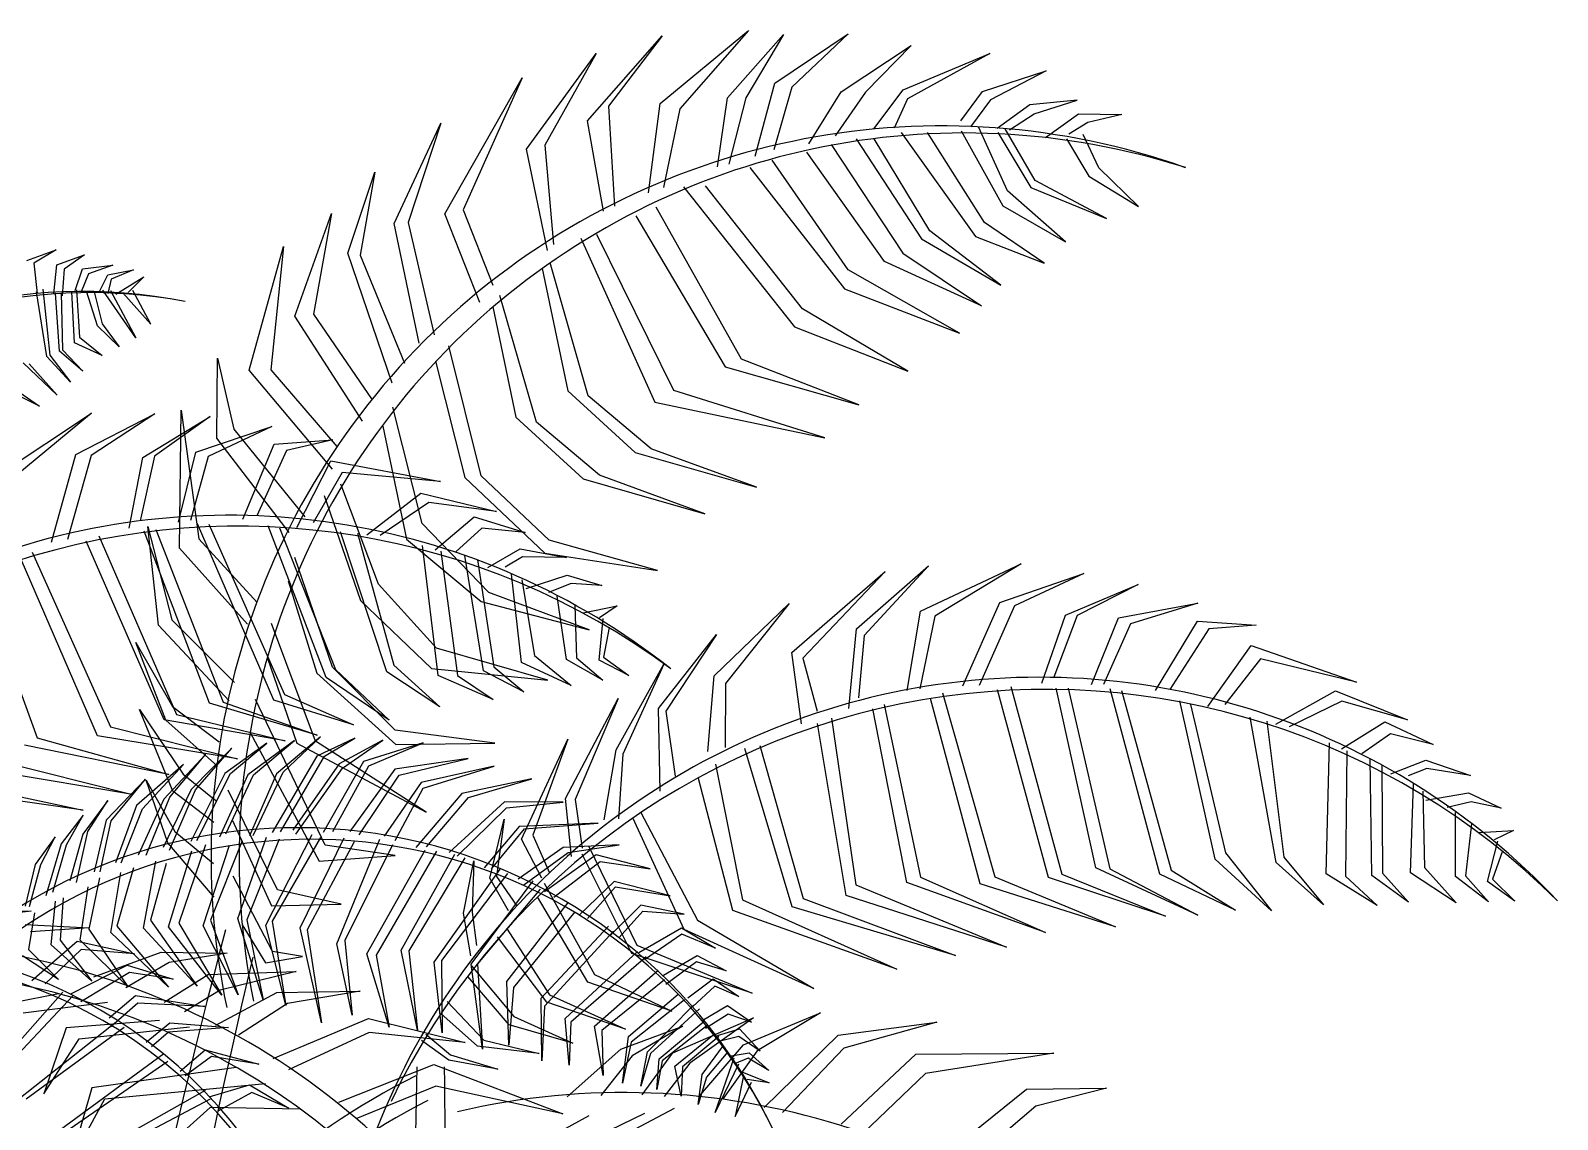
# Model space of a CAD drawing. Header units: millimetres. Extents: x -2417 to 3081, y 0 to 7506.
# Drawn here: x 152 to 3081, y 5417 to 7506 of the extents above; entities that cross this region are included whole.
import ezdxf

# ---------------------------------------------------------------- set-up
doc = ezdxf.new("R2010")
doc.units = ezdxf.units.MM
doc.layers.add('ceco.net 185', color=7, linetype='Continuous')

msp = doc.modelspace()

# ---------------------------------------------------------------- linework, layer by layer
at = {"layer": 'ceco.net 185'}
for p, q in [((1359.7, 7366.5), (1528.7, 7506.2)), ((1528.7, 7506.2), (1397, 7355.7)), ((1579.1, 7405.5), (1719.9, 7499.9)), ((1719.9, 7499.9), (1611.9, 7397.6)), ((1220.1, 7333.2), (1363.1, 7495.8)), ((1363.1, 7495.8), (1260, 7360.9)), ((1488.9, 7376.9), (1596.3, 7498.5)), ((1596.3, 7498.5), (1523.6, 7377.2)), ((1706.9, 7388.5), (1841.2, 7477.6)), ((1841.2, 7477.6), (1753.5, 7387.7)), ((1103.1, 7278.4), (1236.6, 7462)), ((1236.6, 7462), (1138.2, 7286.5)), ((1825.9, 7392.7), (1991.8, 7462)), ((1991.8, 7462), (1833.8, 7375.2)), ((946.5, 7154.3), (1094.6, 7415.4)), ((1094.6, 7415.4), (981.7, 7162.4)), ((1977.7, 7389.1), (2100.1, 7428.9)), ((2100.1, 7428.9), (1993, 7373.2)), ((1541.8, 7265.2), (1579.1, 7405.5)), ((1611.9, 7397.6), (1577.7, 7277.4)), ((1644.7, 7289), (1706.9, 7388.5)), ((1753.5, 7387.7), (1695.3, 7304.5)), ((1769.6, 7317.8), (1825.9, 7392.7)), ((1936.4, 7333.1), (1977.7, 7389.1)), ((1260, 7360.9), (1271.8, 7169.1)), ((1337.3, 7194.8), (1359.7, 7366.5)), ((1397, 7355.7), (1365.9, 7205.3)), ((1469.1, 7244.6), (1488.9, 7376.9)), ((1523.6, 7377.2), (1491.1, 7249.7)), ((1833.8, 7375.2), (1808.1, 7318.9)), ((1993, 7373.2), (1954.5, 7321.7)), ((2068.8, 7363.6), (2005.7, 7318.1)), ((2159.5, 7372.9), (2068.8, 7363.6)), ((2076.7, 7346.1), (2159.5, 7372.9)), ((848.8, 7136.3), (938.7, 7328.5)), ((938.7, 7328.5), (876.2, 7138)), ((1250.8, 7159.6), (1220.1, 7333.2)), ((2029.5, 7315.8), (2076.7, 7346.1)), ((2098.7, 7300.8), (2161.9, 7346.4)), ((2179.6, 7329.7), (2143.2, 7307.5)), ((2161.9, 7346.4), (2245.2, 7344.8)), ((2245.2, 7344.8), (2179.6, 7329.7)), ((1735.4, 7298.3), (1861, 7106.5)), ((1876.8, 7121.8), (1770.2, 7298.6)), ((1821.7, 7310.4), (1964.4, 7111)), ((1981.4, 7138.2), (1872, 7310.4)), ((1937, 7313.8), (2016.7, 7169.6)), ((2025.5, 7198.7), (1970.1, 7321.5)), ((2007.4, 7310.7), (2070.5, 7205.2)), ((2078.9, 7218.8), (2021.3, 7317.8)), ((2139.1, 7298.3), (2181.6, 7227)), ((2201.1, 7243.1), (2171, 7307)), ((1143.3, 7083.9), (1103.1, 7278.4)), ((1138.2, 7286.5), (1154.5, 7095.7)), ((1789.7, 7063), (1640.7, 7272.6)), ((1687.6, 7287.3), (1824.8, 7078.8)), ((1531.3, 7243.4), (1712.8, 7010.4)), ((1719.9, 7046.9), (1574.5, 7257.3)), ((2277, 7168.3), (2201.1, 7243.1)), ((760.2, 7078.9), (812.3, 7234.4)), ((812.3, 7234.4), (784.2, 7075.1)), ((1404.3, 7206.4), (1617.3, 6938)), ((1632.5, 6972.5), (1446.5, 7208.4)), ((2215.8, 7145.8), (2078.9, 7218.8)), ((2181.6, 7227), (2277, 7168.3)), ((2137.2, 7100.6), (2025.5, 7198.7)), ((2070.5, 7205.2), (2215.8, 7145.8)), ((658.5, 6958.1), (728.8, 7155)), ((728.8, 7155), (694.6, 6961.8)), ((1013.5, 6984.5), (946.5, 7154.3)), ((981.7, 7162.4), (1038.2, 7017.9)), ((1312.7, 7150.4), (1484.1, 6860.8)), ((1515.5, 6875.8), (1351.5, 7167.1)), ((2016.7, 7169.6), (2137.2, 7100.6)), ((897.2, 6906.7), (848.8, 7136.3)), ((876.2, 7138), (925.9, 6922.6)), ((2013.1, 7017.7), (1876.8, 7121.8)), ((2096.2, 7060.1), (1981.4, 7138.2)), ((571.2, 6854.6), (636.8, 7092.1)), ((636.8, 7092.1), (612.8, 6855)), ((1207.2, 7107.9), (1349.3, 6793.3)), ((1385.8, 6815.6), (1238, 7115)), ((1861, 7106.5), (2013.1, 7017.7)), ((1964.4, 7111), (2096.2, 7060.1)), ((144.6, 7065.3), (200.7, 7085.2)), ((200.7, 7085.2), (157.6, 7060)), ((157.6, 7060), (164, 7001.9)), ((201.7, 7057), (254.8, 7075.7)), ((254.8, 7075.7), (216, 7048.7)), ((845.5, 6829.9), (760.2, 7078.9)), ((784.2, 7075.1), (869.1, 6867.8)), ((1221.5, 6805.5), (1148.1, 7060.3)), ((1975.8, 6978.1), (1789.7, 7063)), ((1824.8, 7078.8), (1975.8, 6978.1)), ((196.5, 7001.2), (201.7, 7057)), ((216, 7048.7), (212.5, 6997.1)), ((236.9, 7007.4), (251.5, 7049.3)), ((262.7, 7039.7), (248.6, 7005.1)), ((251.5, 7049.3), (309.7, 7055.8)), ((309.7, 7055.8), (262.7, 7039.7)), ((284.1, 7005.7), (299.6, 7037.2)), ((299.6, 7037.2), (349.1, 7047.2)), ((349.1, 7047.2), (306.4, 7029.3)), ((314.9, 7000.7), (368.9, 7034)), ((368.9, 7034), (338.7, 7003.5)), ((1133.2, 7049.8), (1182.2, 6815)), ((1933.6, 6925.8), (1719.9, 7046.9)), ((182.5, 6880.8), (162.7, 7004.9)), ((174.9, 7010), (188.6, 6883.3)), ((206.9, 6891), (199.6, 7002.5)), ((210, 7003.2), (213, 6893.6)), ((236.1, 6906.8), (230.8, 7004.8)), ((239.9, 7008.6), (245.7, 6918)), ((279.7, 6939.4), (259, 7005.9)), ((273.7, 7004.9), (288.8, 6943.2)), ((353.6, 6916.7), (290.2, 7008.2)), ((306.4, 7029.3), (300.1, 7001.6)), ((305, 7007.2), (353.6, 6916.7)), ((328.3, 7002.7), (382, 6942.9)), ((382, 6942.9), (347.9, 7007.3)), ((1712.8, 7010.4), (1933.6, 6925.8)), ((1038.5, 6976.3), (1082.8, 6764.3)), ((1122, 6754.8), (1052, 6998)), ((1834.4, 6852.5), (1632.5, 6972.5)), ((288.8, 6943.2), (321.4, 6899.6)), ((788.3, 6756.5), (658.5, 6958.1)), ((694.6, 6961.8), (806.6, 6797.8)), ((245.7, 6918), (289.2, 6882.5)), ((321.4, 6899.6), (279.7, 6939.4)), ((1617.3, 6938), (1834.4, 6852.5)), ((251.7, 6852.5), (206.9, 6891)), ((213, 6893.6), (251.7, 6852.5)), ((289.2, 6882.5), (236.1, 6906.8)), ((1016.2, 6651.6), (954, 6901.3)), ((202.7, 6806.9), (137.3, 6869)), ((149, 6866.8), (202.7, 6806.9)), ((228.1, 6831.9), (182.5, 6880.8)), ((188.6, 6883.3), (228.1, 6831.9)), ((508.7, 6724.4), (510.4, 6877.6)), ((510.4, 6877.6), (541.8, 6741.3)), ((730.8, 6664.5), (571.2, 6854.6)), ((612.8, 6855), (739.3, 6708.1)), ((928.3, 6872.2), (984.4, 6648.9)), ((1484.1, 6860.8), (1740.8, 6788.3)), ((1740.8, 6788.3), (1515.5, 6875.8)), ((168.7, 6785.5), (82.8, 6828.3)), ((98, 6834.7), (168.7, 6785.5)), ((1182.2, 6815), (1311.4, 6696.6)), ((1342.2, 6703.7), (1221.5, 6805.5)), ((1675.2, 6725), (1385.8, 6815.6)), ((90.8, 6654.4), (268.4, 6772)), ((268.4, 6772), (119.3, 6649)), ((238.5, 6692.8), (390.1, 6771)), ((390.1, 6771), (267.7, 6690.9)), ((437, 6513.3), (440.7, 6778.2)), ((440.7, 6778.2), (474.5, 6531.3)), ((903, 6560.6), (846.8, 6783.9)), ((1349.3, 6793.3), (1675.2, 6725)), ((366.7, 6686.8), (496.2, 6765.6)), ((496.2, 6765.6), (389.4, 6689.9)), ((468.4, 6697), (614.5, 6746.7)), ((614.5, 6746.7), (492.6, 6688.7)), ((541.8, 6741.3), (677.8, 6573.5)), ((827.5, 6747), (872.9, 6530.5)), ((1082.8, 6764.3), (1212, 6645.9)), ((1242.8, 6653), (1122, 6754.8)), ((647.7, 6543.4), (508.7, 6724.4)), ((558.5, 6569), (619.1, 6712.6)), ((619.1, 6712.6), (731.5, 6720.7)), ((731.5, 6720.7), (642.7, 6700.7)), ((191.6, 6524.4), (238.5, 6692.8)), ((267.7, 6690.9), (222.2, 6529.7)), ((340.9, 6551.4), (366.7, 6686.8)), ((389.4, 6689.9), (362.1, 6565.8)), ((435.4, 6562.9), (468.4, 6697)), ((492.6, 6688.7), (458.2, 6566)), ((642.7, 6700.7), (585.5, 6575)), ((662.6, 6552.9), (727.6, 6680.9)), ((727.6, 6680.9), (938, 6640.8)), ((1311.4, 6696.6), (1544.4, 6629.9)), ((1544.4, 6629.9), (1342.2, 6703.7)), ((749.2, 6658.3), (693.8, 6561.7)), ((938, 6640.8), (749.2, 6658.3)), ((1146.4, 6528.8), (1016.2, 6651.6)), ((1445, 6579.2), (1242.8, 6653)), ((818.8, 6444), (746.7, 6635.8)), ((984.4, 6648.9), (1138.3, 6503.8)), ((1212, 6645.9), (1445, 6579.2)), ((714.6, 6614.4), (784.3, 6412.8)), ((796.5, 6538.5), (900.4, 6618.4)), ((915.5, 6600.7), (822.2, 6537.3)), ((900.4, 6618.4), (1045.3, 6583.4)), ((1045.3, 6583.4), (915.5, 6600.7)), ((927.8, 6509.8), (1002.6, 6573.1)), ((1002.6, 6573.1), (1100.4, 6543.4)), ((282.6, 6536.6), (431.7, 6194.3)), ((494.9, 6215.5), (369.4, 6546)), ((397.1, 6365.2), (376.5, 6555)), ((376.5, 6555), (422.5, 6375.7)), ((392.1, 6549), (521.2, 6217.9)), ((618, 6221.6), (471.8, 6559.7)), ((493.8, 6559.2), (638.5, 6232.5)), ((718.6, 6265.2), (607.7, 6556)), ((629.1, 6551.9), (736.3, 6280.3)), ((835.3, 6276.2), (745.9, 6544.4)), ((778.7, 6541.9), (848.7, 6288.5)), ((1030.8, 6428), (903, 6560.6)), ((1017.1, 6551.8), (967.7, 6505.9)), ((1100.4, 6543.4), (1017.1, 6551.8)), ((154.8, 6505.6), (305.2, 6170.4)), ((407.6, 6184.1), (258.5, 6526.4)), ((567.9, 6367.5), (437, 6513.3)), ((474.5, 6531.3), (586.1, 6408.8)), ((872.9, 6530.5), (1016.2, 6410.8)), ((933.6, 6268.6), (903.5, 6518.1)), ((938.5, 6507.7), (970.6, 6268.9)), ((1028.5, 6475.8), (1090.8, 6512)), ((1090.8, 6512), (1179.9, 6495)), ((1138.3, 6503.8), (1354.4, 6470.3)), ((1354.4, 6470.3), (1146.4, 6528.8)), ((279.8, 6153.1), (133.6, 6491.2)), ((730.5, 6284.7), (658.8, 6495.1)), ((1020.3, 6277.9), (984.8, 6498.9)), ((1009.1, 6490.6), (1040.2, 6285.2)), ((1095.2, 6496.3), (1061.9, 6476.8)), ((1179.9, 6495), (1095.2, 6496.3)), ((1735.9, 6358.2), (1873.9, 6479.4)), ((1873.9, 6479.4), (1750.7, 6345.4)), ((1859.1, 6392.3), (2051.9, 6483)), ((2051.9, 6483), (1886.6, 6382.8)), ((47.7, 6466.9), (164.5, 6149.2)), ((646, 6450.4), (700.8, 6273.2)), ((1093.5, 6293.5), (1074.1, 6463.4)), ((1094.2, 6452.2), (1118.3, 6307.3)), ((1102.1, 6435.9), (1180.9, 6461.6)), ((1188.9, 6445.3), (1144.9, 6427.8)), ((1180.9, 6461.6), (1247.3, 6441.5)), ((1247.3, 6441.5), (1188.9, 6445.3)), ((1612.2, 6313.3), (1790.9, 6468.1)), ((1790.9, 6468.1), (1633.3, 6301.9)), ((2010.8, 6408.9), (2172.1, 6464.4)), ((2172.1, 6464.4), (2039.4, 6402.8)), ((930.4, 6321.5), (818.8, 6444)), ((1223.2, 6356.7), (1030.8, 6428)), ((1179.6, 6299.3), (1162.1, 6420.8)), ((2136.8, 6384.5), (2276.4, 6443.6)), ((2276.4, 6443.6), (2159.7, 6384.2)), ((784.3, 6412.8), (920.9, 6282.3)), ((1016.2, 6410.8), (1223.2, 6356.7)), ((1195.7, 6403.3), (1198.7, 6303)), ((1211.5, 6389.3), (1276.8, 6402.7)), ((1276.8, 6402.7), (1242.9, 6379.6)), ((1462.9, 6268.5), (1606.8, 6406.8)), ((1606.8, 6406.8), (1484.5, 6253.3)), ((1833.3, 6240), (1859.1, 6392.3)), ((1940.1, 6249.1), (2010.8, 6408.9)), ((2039.4, 6402.8), (1971.1, 6249.9)), ((2238.9, 6379.8), (2390.7, 6407.8)), ((2390.7, 6407.8), (2261.7, 6368.1)), ((532.4, 6220.4), (397.1, 6365.2)), ((422.5, 6375.7), (542.9, 6255.3)), ((698.4, 6142.9), (613.9, 6368.9)), ((1242.2, 6298.5), (1250, 6378.2)), ((1261.6, 6361.2), (1250.7, 6304.2)), ((1721.5, 6205.8), (1735.9, 6358.2)), ((1886.6, 6382.8), (1857.4, 6243.2)), ((2091.7, 6254.2), (2136.8, 6384.5)), ((2159.7, 6384.2), (2114.8, 6265.4)), ((2186.9, 6251.9), (2238.9, 6379.8)), ((2261.7, 6368.1), (2209.9, 6251.6)), ((2309.6, 6240.1), (2390.3, 6373.4)), ((2411.9, 6358.3), (2337.1, 6242.1)), ((2390.3, 6373.4), (2502.7, 6365.2)), ((2502.7, 6365.2), (2411.9, 6358.3)), ((411.3, 6183.2), (353.8, 6332.1)), ((353.8, 6332.1), (423.8, 6209.3)), ((1356.5, 6205.5), (1467.2, 6347.6)), ((1467.2, 6347.6), (1370.3, 6200.7)), ((1750.7, 6345.4), (1740.1, 6226.2)), ((606.1, 6302.3), (662.2, 6139.2)), ((1143.7, 6259.6), (930.4, 6321.5)), ((1118.3, 6307.3), (1188.6, 6249.6)), ((1249.7, 6260.1), (1179.6, 6299.3)), ((1198.7, 6303), (1249.7, 6260.1)), ((1299.4, 6269.1), (1242.2, 6298.5)), ((1250.7, 6304.2), (1299.4, 6269.1)), ((1630.5, 6175.9), (1612.2, 6313.3)), ((1633.3, 6301.9), (1660.8, 6200.7)), ((2410.2, 6209.1), (2493.1, 6326.3)), ((2511.1, 6300.9), (2442.4, 6213.3)), ((2493.1, 6326.3), (2695.4, 6256.2)), ((2695.4, 6256.2), (2511.1, 6300.9)), ((700.8, 6273.2), (852.6, 6136.8)), ((850.9, 6164.2), (730.5, 6284.7)), ((736.3, 6280.3), (839.7, 6183.1)), ((937, 6208.9), (835.3, 6276.2)), ((848.7, 6288.5), (937, 6208.9)), ((920.9, 6282.3), (1143.7, 6259.6)), ((970.6, 6268.9), (1039.3, 6222.6)), ((1097.6, 6237.4), (1020.3, 6277.9)), ((1040.2, 6285.2), (1097.6, 6237.4)), ((1188.6, 6249.6), (1093.5, 6293.5)), ((1275.3, 6126.1), (1366.7, 6290.3)), ((1366.7, 6290.3), (1287.8, 6117.9)), ((839.7, 6183.1), (718.6, 6265.2)), ((1039.3, 6222.6), (933.6, 6268.6)), ((1450.9, 6122.9), (1462.9, 6268.5)), ((1484.5, 6253.3), (1484.2, 6130.5)), ((2104.6, 5881.1), (2006.6, 6241.4)), ((2031.9, 6248), (2129.9, 5887.7)), ((2195.5, 5899.6), (2119.1, 6244.7)), ((2142.1, 6244.4), (2221.8, 5898.1)), ((2318.1, 5887.8), (2222.4, 6243.5)), ((2244.2, 6239.8), (2340, 5895.6)), ((2540.7, 6175.5), (2655, 6239.5)), ((2655, 6239.5), (2793.3, 6183.9)), ((701.2, 6154.1), (494.9, 6215.5)), ((521.2, 6217.9), (701.2, 6154.1)), ((716.7, 5943.4), (582.8, 6222.8)), ((771.4, 6173.9), (618, 6221.6)), ((638.5, 6232.5), (771.4, 6173.9)), ((1177.8, 6033.2), (1278.7, 6224.8)), ((1278.7, 6224.8), (1196.1, 6030.7)), ((1789.3, 6213), (1859, 5881.7)), ((1973.6, 5868.9), (1877.8, 6224.6)), ((1900.9, 6235.8), (2001.3, 5882.3)), ((2424.1, 5916.4), (2356.4, 6220.1)), ((2377, 6213), (2443.7, 5928.8)), ((2667.4, 6219.9), (2565.9, 6170.6)), ((2793.3, 6183.9), (2667.4, 6219.9)), ((424.2, 6047.2), (360.3, 6203.9)), ((360.3, 6203.9), (444.5, 6079.7)), ((640, 6143.5), (407.6, 6184.1)), ((510.4, 6094.9), (411.3, 6183.2)), ((423.8, 6209.3), (513.5, 6141.9)), ((431.7, 6194.3), (640, 6143.5)), ((1359.3, 6047.1), (1356.5, 6205.5)), ((1370.3, 6200.7), (1388.3, 6075.5)), ((1688, 6186.7), (1734.8, 5867.1)), ((1832.4, 5871.7), (1767.4, 6205.2)), ((2541.1, 5910.4), (2491.5, 6188.7)), ((2523.5, 6181.4), (2556.1, 5920.5)), ((548.5, 6109.3), (279.8, 6153.1)), ((305.2, 6170.4), (548.5, 6109.3)), ((572.7, 6159.5), (705.2, 5912.9)), ((1042, 6138.8), (850.9, 6164.2)), ((1716.2, 5846.7), (1661.5, 6176.6)), ((2666.4, 6128.1), (2749.6, 6179.9)), ((2760.8, 6156.8), (2705.3, 6118.4)), ((2749.6, 6179.9), (2842.1, 6136.3)), ((2842.1, 6136.3), (2760.8, 6156.8)), ((417.1, 6078.9), (139.7, 6135.4)), ((164.5, 6149.2), (417.1, 6078.9)), ((537.9, 6129.3), (459.9, 6050.1)), ((468.2, 6049.4), (537.9, 6129.3)), ((604.6, 6139.2), (524.1, 6081.1)), ((535, 6081.1), (604.6, 6139.2)), ((657.7, 6144.3), (568.2, 6078.5)), ((579.1, 6078.5), (657.7, 6144.3)), ((707.5, 6151.3), (623.5, 6080.1)), ((636.3, 6083.3), (707.5, 6151.3)), ((662.2, 6139.2), (910.4, 6006.6)), ((910.4, 6006.6), (698.4, 6142.9)), ((773.4, 6148.8), (700.5, 6114.3)), ((715.5, 6113.9), (773.4, 6148.8)), ((827.4, 6144.6), (743.7, 6099.2)), ((749.7, 6091.2), (827.4, 6144.6)), ((904.7, 6139.5), (790, 6104)), ((800.2, 6095.7), (904.7, 6139.5)), ((852.6, 6136.8), (1042, 6138.8)), ((1093.1, 5955), (1182.6, 6146.7)), ((1182.6, 6146.7), (1115, 5962.8)), ((1251.9, 5992.2), (1275.3, 6126.1)), ((1612.7, 5825), (1522.1, 6129)), ((1550.8, 6134.4), (1633.5, 5840.8)), ((2637.2, 5888.6), (2643.6, 6139.8)), ((2676.7, 6124.5), (2673.9, 5883.6)), ((347, 6040.5), (28.3, 6093.9)), ((43.8, 6116.8), (347, 6040.5)), ((445.2, 6098), (354.8, 6019.7)), ((366, 6013), (445.2, 6098)), ((487.7, 6118.1), (407.5, 6031.6)), ((418.7, 6035.7), (487.7, 6118.1)), ((700.5, 6114.3), (614.9, 5967.9)), ((630.9, 5969.2), (715.5, 6113.9)), ((743.7, 6099.2), (654.5, 5972.4)), ((790, 6104), (712.7, 5967.9)), ((731.2, 5969.8), (800.2, 6095.7)), ((991, 6109.4), (850.7, 6089.3)), ((859, 6077.8), (991, 6109.4)), ((1040.9, 6094.7), (900.6, 6063.7)), ((904.7, 6052.6), (1040.9, 6094.7)), ((1287.8, 6117.9), (1279.5, 5994.1)), ((1465.5, 6098.6), (1517.6, 5838.7)), ((2724.4, 5885.3), (2721.3, 6109.1)), ((2744.1, 6097.3), (2745.1, 5889.6)), ((2761.1, 6079.9), (2828, 6106.7)), ((2828, 6106.7), (2913.7, 6077)), ((-52.6, 6076), (252.6, 6010.5)), ((372, 6070.2), (296.6, 5991.6)), ((306.5, 5990), (372, 6070.2)), ((414.7, 5947.8), (373.1, 6067.9)), ((373.1, 6067.9), (428.3, 5969.4)), ((444.5, 6079.7), (507, 6029.3)), ((524.1, 6081.1), (459, 5950.7)), ((470.8, 5952.3), (535, 6081.1)), ((568.2, 6078.5), (513.9, 5959)), ((526.1, 5964.8), (579.1, 6078.5)), ((623.5, 6080.1), (571.8, 5961.2)), ((578.5, 5961.6), (636.3, 6083.3)), ((660.6, 5964.4), (749.7, 6091.2)), ((850.7, 6089.3), (763.8, 5969.8)), ((781.7, 5963.4), (859, 6077.8)), ((900.6, 6063.7), (830, 5960.6)), ((1113.4, 6070.7), (979.2, 6042.6)), ((992, 6035), (1113.4, 6070.7)), ((1499, 5818.3), (1433, 6071.5)), ((2830.1, 6090.6), (2794.3, 6076.1)), ((2913.7, 6077), (2830.1, 6090.6)), ((252.6, 6010.5), (-71, 6057.4)), ((373.3, 5923.9), (418.7, 6035.7)), ((459.9, 6050.1), (406.2, 5938.9)), ((418.4, 5933.8), (468.2, 6049.4)), ((503, 5986.7), (424.2, 6047.2)), ((625.4, 5857.5), (530.4, 6048.6)), ((851.1, 5952.2), (904.7, 6052.6)), ((979.2, 6042.6), (891, 5939.1)), ((911.2, 5940.1), (992, 6035)), ((2799.1, 5890.1), (2804.5, 6061)), ((2822.7, 6047.1), (2825.6, 5900.2)), ((2828.2, 6029.8), (2909.9, 6043.7)), ((2909.9, 6043.7), (2972.7, 6014.3)), ((299.5, 6029), (251.9, 5964.2)), ((261.5, 5969.3), (299.5, 6029)), ((354.8, 6019.7), (314.5, 5909.2)), ((325.4, 5909.2), (366, 6013)), ((407.5, 6031.6), (358.3, 5924.2)), ((1060.7, 6026.3), (954.6, 5929.2)), ((970, 5922.2), (1064.9, 6015.2)), ((1173.5, 6026), (1060.7, 6026.3)), ((1064.9, 6015.2), (1173.5, 6026)), ((1189.1, 5921.8), (1177.8, 6033.2)), ((1196.1, 6030.7), (1210, 5937.6)), ((1322.1, 6006.2), (1431, 5799.6)), ((2915.4, 6026.5), (2869.4, 6015.5)), ((2885.1, 5883.4), (2885.3, 6006.2)), ((2972.7, 6014.3), (2915.4, 6026.5)), ((252.2, 6000.9), (210.3, 5945.6)), ((220.2, 5944), (252.2, 6000.9)), ((296.6, 5991.6), (273.9, 5892.3)), ((284.8, 5892.3), (306.5, 5990)), ((539.2, 5990.4), (613.9, 5827)), ((1088.8, 5979), (1021.7, 5899.8)), ((1032.6, 5880), (1060.3, 5993.3)), ((1060.3, 5993.3), (1045.2, 5883.3)), ((1240.6, 5985.7), (1088.8, 5979)), ((1099.4, 5974.9), (1240.6, 5985.7)), ((1405.6, 5781.5), (1307.1, 5996.1)), ((2916.1, 5984), (2904.6, 5884.3)), ((198.8, 5959.1), (160.5, 5906)), ((171.3, 5906), (198.8, 5959.1)), ((251.9, 5964.2), (226.6, 5875)), ((239.7, 5871.5), (261.5, 5969.3)), ((503.7, 5843.3), (414.7, 5947.8)), ((428.3, 5969.4), (502.7, 5907.9)), ((557.5, 5951.8), (496.9, 5799.5)), ((549, 5802.9), (603.9, 5958.5)), ((628.8, 5955.1), (566.6, 5800)), ((602.8, 5789.8), (691.7, 5963.6)), ((707.5, 5958), (615.3, 5797.8)), ((669.1, 5784.7), (753.4, 5957.4)), ((772.1, 5950), (682.1, 5780.8)), ((739.3, 5754.2), (821.4, 5955.1)), ((1035.8, 5897.9), (1099.4, 5974.9)), ((1132.4, 5880), (1093.1, 5955)), ((1115, 5962.8), (1147.4, 5890.1)), ((2929.7, 5967.8), (2996.3, 5971.6)), ((2946.9, 5873.5), (2966.2, 5951.3)), ((2996.3, 5971.6), (2959.3, 5953.7)), ((210.3, 5945.6), (180.9, 5846)), ((194, 5853.3), (220.2, 5944)), ((416, 5786.5), (461.2, 5932.5)), ((487.3, 5943.8), (435.8, 5793.8)), ((482.8, 5788.7), (533.2, 5943.3)), ((705.2, 5912.9), (850.9, 5923.4)), ((850.9, 5923.4), (716.7, 5943.4)), ((845.7, 5944.3), (754.6, 5760.4)), ((797, 5734.9), (908.6, 5933.6)), ((930.6, 5931.9), (814.6, 5732.1)), ((862.7, 5741.7), (965.7, 5926.2)), ((984.4, 5918.9), (877.4, 5740.5)), ((1173.5, 5939.1), (1086.9, 5878.1)), ((1097.8, 5867.2), (1182.8, 5929.2)), ((1236.8, 5925), (1137.7, 5854.1)), ((1280.9, 5944.2), (1173.5, 5939.1)), ((1182.8, 5929.2), (1280.9, 5944.2)), ((1305.2, 5735.7), (1209.8, 5926.1)), ((1222.6, 5940.9), (1314.6, 5751.6)), ((1340, 5897.8), (1236.8, 5925)), ((2443.7, 5928.8), (2531.9, 5817.6)), ((2556.1, 5920.5), (2631.9, 5829)), ((2975.2, 5932.8), (2956.2, 5878)), ((160.5, 5906), (141, 5826.5)), ((149.3, 5825.8), (171.3, 5906)), ((305.6, 5775.7), (324.8, 5891.2)), ((349.1, 5899.7), (316.9, 5788.2)), ((368.4, 5784.2), (391.6, 5912.7)), ((412, 5908.2), (381.4, 5799.5)), ((926.1, 5719), (1052.4, 5897.3)), ((1066.5, 5888.8), (939.7, 5722.4)), ((982.4, 5812.9), (1002, 5913.6)), ((1002, 5913.6), (998.5, 5815)), ((1155.3, 5843.6), (1244.1, 5911.9)), ((1244.1, 5911.9), (1340, 5897.8)), ((2390.7, 5808.9), (2195.5, 5899.6)), ((2221.8, 5898.1), (2390.7, 5808.9)), ((2340, 5895.6), (2463.1, 5818.4)), ((2531.9, 5817.6), (2424.1, 5916.4)), ((2631.9, 5829), (2541.1, 5910.4)), ((2735.2, 5827.8), (2637.2, 5888.6)), ((2745.1, 5889.6), (2795, 5834)), ((2886.8, 5832.9), (2799.1, 5890.1)), ((2825.6, 5900.2), (2886.8, 5832.9)), ((246.7, 5761), (262, 5863.5)), ((284, 5881), (263.1, 5782)), ((615.6, 5739.4), (540.5, 5884.2)), ((996.9, 5715), (1115.8, 5874.7)), ((1129.4, 5858.8), (1008.8, 5715.6)), ((1068.6, 5817.6), (1032.6, 5880)), ((1045.2, 5883.3), (1083.6, 5827.8)), ((1136.9, 5870.7), (1233.6, 5695.2)), ((1271.3, 5873.9), (1204.5, 5809.7)), ((1219.9, 5802.6), (1273.9, 5863.7)), ((1378.7, 5846.4), (1271.3, 5873.9)), ((1273.9, 5863.7), (1378.7, 5846.4)), ((1734.8, 5867.1), (2023.8, 5747.8)), ((2098.8, 5775.6), (1832.4, 5871.7)), ((1859, 5881.7), (2098.8, 5775.6)), ((2233.2, 5786.7), (1973.6, 5868.9)), ((2001.3, 5882.3), (2233.2, 5786.7)), ((2328.7, 5807.3), (2104.6, 5881.1)), ((2129.9, 5887.7), (2328.7, 5807.3)), ((2463.1, 5818.4), (2318.1, 5887.8)), ((2673.9, 5883.6), (2735.2, 5827.8)), ((2795, 5834), (2724.4, 5885.3)), ((2948.8, 5834.4), (2885.1, 5883.4)), ((2904.6, 5884.3), (2948.8, 5834.4)), ((2999.3, 5836.1), (2946.9, 5873.5)), ((2956.2, 5878), (2999.3, 5836.1)), ((191.2, 5752), (199.1, 5835.8)), ((214.4, 5842), (208.2, 5761)), ((613.9, 5827), (747.5, 5830.1)), ((747.5, 5830.1), (625.4, 5857.5)), ((1065.4, 5681.6), (1183.8, 5833.9)), ((1220.8, 5680.4), (1124, 5844.5)), ((1517.6, 5838.7), (1813.3, 5705.6)), ((1633.5, 5840.8), (1926.1, 5731.8)), ((2023.8, 5747.8), (1716.2, 5846.7)), ((13.5, 5817.5), (153, 5816.7)), ((153, 5816.7), (27, 5802.2)), ((158.9, 5813.7), (147.6, 5743.5)), ((597.8, 5646.6), (549, 5802.9)), ((566.6, 5800), (597.8, 5646.6)), ((996.4, 5731.3), (982.4, 5812.9)), ((998.5, 5815), (1007, 5750.7)), ((1195.7, 5815.2), (1077.9, 5670.3)), ((1322.1, 5828.2), (1263.3, 5770.1)), ((1280.6, 5766.2), (1326.3, 5817)), ((1405.2, 5810.9), (1322.1, 5828.2)), ((1326.3, 5817), (1405.2, 5810.9)), ((1813.3, 5705.6), (1499, 5818.3)), ((1926.1, 5731.8), (1612.7, 5825)), ((141.1, 5791.1), (264, 5784.6)), ((264, 5784.6), (151.2, 5776.9)), ((263.1, 5782), (339, 5671)), ((416, 5671), (305.6, 5775.7)), ((316.9, 5788.2), (416, 5671)), ((470.9, 5672.7), (368.4, 5784.2)), ((381.4, 5799.5), (470.9, 5672.7)), ((518.5, 5655.7), (416, 5786.5)), ((435.8, 5793.8), (518.5, 5655.7)), ((549.6, 5656.2), (482.8, 5788.7)), ((496.9, 5799.5), (549.6, 5656.2)), ((557.4, 5790.8), (602.1, 5717.8)), ((641.4, 5635.9), (602.8, 5789.8)), ((615.3, 5797.8), (641.4, 5635.9)), ((709.9, 5602.4), (669.1, 5784.7)), ((682.1, 5780.8), (709.9, 5602.4)), ((1064.7, 5784.4), (1147, 5656.1)), ((1131.1, 5649.9), (1260.2, 5788)), ((1269.8, 5778.4), (1137.4, 5634.6)), ((1318.5, 5737.6), (1400.6, 5784.6)), ((1401.2, 5772.7), (1329.3, 5723.5)), ((1400.6, 5784.6), (1465.7, 5745.5)), ((1465.7, 5745.5), (1401.2, 5772.7)), ((1654.5, 5668.4), (1405.6, 5781.5)), ((1431, 5799.6), (1654.5, 5668.4)), ((147.6, 5743.5), (205.4, 5685.7)), ((154.3, 5683.9), (241, 5758.9)), ((248.9, 5743.5), (179.8, 5677.5)), ((268.8, 5682.3), (191.2, 5752)), ((208.2, 5761), (268.8, 5682.3)), ((241, 5758.9), (350.8, 5734.6)), ((339, 5671), (246.7, 5761)), ((350.8, 5734.6), (248.9, 5743.5)), ((768.8, 5617.1), (739.3, 5754.2)), ((754.6, 5760.4), (768.8, 5617.1)), ((893.9, 5588.3), (862.7, 5741.7)), ((1142.3, 5642.3), (1047.3, 5767.4)), ((1314.6, 5751.6), (1536.2, 5659.5)), ((205.4, 5685.7), (136.3, 5731)), ((228.7, 5658.1), (336.6, 5713.4)), ((273.2, 5690.8), (401.9, 5738.3)), ((417.6, 5718.2), (334.2, 5669.5)), ((336.6, 5713.4), (425.4, 5686.6)), ((401.9, 5738.3), (529, 5736)), ((529, 5736), (417.6, 5718.2)), ((602.1, 5717.8), (673.4, 5729.6)), ((673.4, 5729.6), (615.6, 5739.4)), ((839.5, 5593.9), (797, 5734.9)), ((814.6, 5732.1), (839.5, 5593.9)), ((877.4, 5740.5), (893.9, 5588.3)), ((940.9, 5583.2), (926.1, 5719)), ((939.7, 5722.4), (940.9, 5583.2)), ((1018.5, 5552), (996.9, 5715)), ((1008.8, 5715.6), (1018.5, 5552)), ((1177, 5610.9), (1315.7, 5739.3)), ((1332.7, 5729.1), (1188.3, 5604.1)), ((1536.2, 5659.5), (1305.2, 5735.7)), ((1365.5, 5694), (1430.6, 5732)), ((1429.3, 5719.6), (1370.1, 5675.9)), ((1486.1, 5702.5), (1429.3, 5719.6)), ((1430.6, 5732), (1486.1, 5702.5)), ((341.2, 5699), (247.7, 5642.8)), ((425.4, 5686.6), (341.2, 5699)), ((408, 5642.1), (492, 5695.2)), ((492, 5695.2), (661.1, 5701.3)), ((661.1, 5701.3), (515.5, 5665)), ((1069.5, 5598.5), (990.2, 5691.2)), ((997.3, 5711.8), (1078.8, 5614.4)), ((1233.6, 5596.1), (1355.9, 5703.7)), ((1233.6, 5695.2), (1382, 5624.6)), ((1367.8, 5685), (1247.8, 5587.6)), ((1412.5, 5650.4), (1461.2, 5686.7)), ((1461.2, 5686.7), (1510.5, 5653.3)), ((60, 5488.2), (213.2, 5661.2)), ((233.2, 5654.8), (71.2, 5482.7)), ((205.4, 5658.4), (121.4, 5641.7)), ((302.2, 5612.3), (352.7, 5654.9)), ((352.7, 5654.9), (485.7, 5634.1)), ((515.5, 5665), (446.7, 5623.6)), ((507.1, 5597.8), (624.1, 5660.4)), ((624.1, 5660.4), (783.6, 5663.1)), ((783.6, 5663.1), (644.2, 5639.7)), ((1069.4, 5559.9), (1065.4, 5681.6)), ((1077.9, 5670.3), (1069.4, 5559.9)), ((1147, 5656.1), (1293.2, 5590.1)), ((1382, 5624.6), (1220.8, 5680.4)), ((1298.7, 5576.3), (1393.9, 5657.8)), ((1464.6, 5673.1), (1421.6, 5633.5)), ((1510.5, 5653.3), (1464.6, 5673.1)), ((137.1, 5621.5), (298.9, 5642.1)), ((357.3, 5640.5), (305.7, 5594.6)), ((485.7, 5634.1), (357.3, 5640.5)), ((644.2, 5639.7), (550.2, 5578.8)), ((950.6, 5643.5), (1020.9, 5569.2)), ((1132.3, 5529.9), (1131.1, 5649.9)), ((1137.4, 5634.6), (1132.3, 5529.9)), ((1293.2, 5590.1), (1142.3, 5642.3)), ((1406.3, 5646.5), (1303.8, 5565.5)), ((1335, 5546.9), (1423.3, 5636.3)), ((1434.6, 5629.5), (1340.6, 5543.5)), ((1440.3, 5606.8), (1488.4, 5635.7)), ((1488.4, 5635.7), (1534.8, 5604)), ((129, 5456.7), (318.9, 5606.9)), ((399.1, 5606.8), (219.9, 5592.9)), ((244.6, 5571.7), (456.7, 5595)), ((373.5, 5565.4), (418.5, 5602.4)), ((418.5, 5602.4), (531.5, 5593.6)), ((617.3, 5534), (799.8, 5611.1)), ((799.8, 5611.1), (985.1, 5565.1)), ((1009.3, 5557.9), (938.9, 5620.7)), ((1191.9, 5563.7), (1069.5, 5598.5)), ((1078.8, 5614.4), (1191.9, 5563.7)), ((1184.9, 5521.4), (1177, 5610.9)), ((1188.3, 5604.1), (1184.9, 5521.4)), ((1250.1, 5501.6), (1233.6, 5596.1)), ((1283.9, 5552), (1403, 5596.2)), ((1403, 5596.2), (1305.8, 5538.9)), ((1357.6, 5533.3), (1443.1, 5605.1)), ((1449.9, 5597.2), (1363.3, 5529.9)), ((1383.5, 5544.7), (1538.6, 5612.1)), ((1538.6, 5612.1), (1416.4, 5525.2)), ((1490.1, 5619.3), (1446.5, 5591.6)), ((1534.8, 5604), (1490.1, 5619.3)), ((1519.1, 5560.6), (1666.7, 5621.4)), ((1666.7, 5621.4), (1545.5, 5548.7)), ((1700.8, 5578.8), (1890, 5603.7)), ((1890, 5603.7), (1711.8, 5553.7)), ((331.2, 5593.8), (143.4, 5455.8)), ((219.9, 5592.9), (176.8, 5466.5)), ((176.8, 5466.5), (244.6, 5571.7)), ((416.5, 5584.7), (383.6, 5556.7)), ((531.5, 5593.6), (416.5, 5584.7)), ((801, 5583.7), (646.4, 5512.1)), ((985.1, 5565.1), (801, 5583.7)), ((953.9, 5531), (901.6, 5568.3)), ((909.7, 5580.8), (957.5, 5541.3)), ((1020.9, 5569.2), (1127.4, 5543.8)), ((1247.8, 5587.6), (1250.1, 5501.6)), ((1287.4, 5486.9), (1298.7, 5576.3)), ((1387.6, 5519.1), (1463.5, 5581.4)), ((1472, 5576.3), (1402.4, 5518)), ((1469.2, 5578), (1511.6, 5591)), ((1510.5, 5576.3), (1474.3, 5567.2)), ((1551.3, 5548), (1510.5, 5576.3)), ((1511.6, 5591), (1551.3, 5548)), ((1559, 5440.4), (1700.8, 5578.8)), ((207, 5396.6), (407, 5543.6)), ((438.3, 5509.6), (486.6, 5551)), ((498.9, 5537.9), (448.3, 5500.9)), ((486.6, 5551), (589.8, 5523.3)), ((589.8, 5523.3), (498.9, 5537.9)), ((957.5, 5541.3), (1047.8, 5513.8)), ((1127.4, 5543.8), (1009.3, 5557.9)), ((1181.3, 5460.8), (1283.9, 5552)), ((1305.8, 5538.9), (1245.9, 5463.2)), ((1303.8, 5565.5), (1287.4, 5486.9)), ((1322.5, 5481.2), (1335, 5546.9)), ((1340.6, 5543.5), (1322.5, 5481.2)), ((1324.7, 5464.6), (1383.5, 5544.7)), ((1433.1, 5459.6), (1519.1, 5560.6)), ((1439.7, 5503.2), (1481.1, 5559.3)), ((1489, 5546.8), (1448.2, 5498.2)), ((1545.5, 5548.7), (1480.1, 5457.6)), ((1495.8, 5538.9), (1530.3, 5545.1)), ((1530.3, 5545.1), (1567.7, 5511.2)), ((1711.8, 5553.7), (1594.1, 5430.7)), ((1706.9, 5408.2), (1849.8, 5542.3)), ((1849.8, 5542.3), (2114.6, 5544.4)), ((2114.6, 5544.4), (1868.5, 5505.1)), ((414.9, 5528.2), (225.8, 5397.9)), ((546.3, 5517.1), (269.1, 5477.6)), ((743.2, 5450), (925.2, 5522.6)), ((925.2, 5522.6), (1172.6, 5427.9)), ((1047.8, 5513.8), (953.9, 5531)), ((1353.1, 5474.4), (1357.6, 5533.3)), ((1363.3, 5529.9), (1353.1, 5474.4)), ((1416.4, 5525.2), (1367.4, 5461.5)), ((1399.5, 5461.9), (1387.6, 5519.1)), ((1402.4, 5518), (1399.5, 5461.9)), ((1465.2, 5430.2), (1501.5, 5535.5)), ((1509.4, 5523), (1465.2, 5430.2)), ((1528.1, 5534.9), (1502, 5523.6)), ((1510, 5511.2), (1568.8, 5487.4)), ((1567.7, 5511.2), (1528.1, 5534.9)), ((293.8, 5456.4), (602.2, 5485.9)), ((494.1, 5460.4), (571.4, 5483.3)), ((571.4, 5483.3), (647.1, 5438.6)), ((929.1, 5481.2), (775.7, 5418.6)), ((1172.6, 5427.9), (929.1, 5481.2)), ((1432.4, 5446.1), (1439.7, 5503.2)), ((1448.2, 5498.2), (1432.4, 5446.1)), ((1519.6, 5501.5), (1503.2, 5422.8)), ((1503.2, 5422.8), (1534.9, 5488.5)), ((1568.8, 5487.4), (1526.4, 5493.6)), ((1868.5, 5505.1), (1748.6, 5390.9)), ((269.1, 5477.6), (228.8, 5337.2)), ((228.8, 5337.2), (293.8, 5456.4)), ((267.3, 5349.6), (487.4, 5473.6)), ((496.4, 5455.9), (281.7, 5343.1)), ((575.9, 5468.9), (511, 5432.8)), ((647.1, 5438.6), (575.9, 5468.9)), ((1884.5, 5332.3), (2062.3, 5475.3)), ((2062.3, 5475.3), (2215.6, 5477)), ((2215.6, 5477), (2080, 5442.5)), ((496.4, 5440), (286.4, 5252.7)), ((668.8, 5436.6), (496.4, 5440)), ((1080, 5346.5), (1223.1, 5424.8)), ((1329.2, 5428.5), (1167.5, 5350.2)), ((1198.2, 5339.4), (1387.2, 5438.6)), ((2080, 5442.5), (1915.3, 5302.9))]:
    msp.add_line(p, q, dxfattribs=at)
for centre, radius, start, end in [((1900.1, 5921), 1402.3, 70.5282, 191.894), ((1942.7, 5918.6), 1391, 72.214, 191.3951), ((251.4, 5996.4), 1009.2, 78.7498, 184.768), ((265.1, 6018.8), 984.6, 79.2737, 185.7206), ((532.4, 5210.3), 1365.9, 51.6428, 166.9258), ((550.9, 5163.1), 1392.1, 53.4469, 162.7078), ((2087.1, 4899.5), 1365.9, 43.3225, 158.6056), ((2098.6, 4850.1), 1392.1, 45.1267, 154.3875), ((663, 4967.7), 1009.2, 25.0527, 131.071), ((689.2, 4970), 984.6, 25.5767, 132.0235), ((15029.1, 1955.9), 14999.5, 165.22511, 171.02737), ((-176.3, 4830.3), 920.9, 348.0948, 131.6574), ((-161.7, 4822.9), 905.1, 348.3631, 131.6968), ((-134.8, 4353), 1402.3, 320.3818, 81.7476), ((16352.3, 1987.3), 16211.8, 166.65736, 172.01067), ((-151.7, 4313.9), 1391, 322.0675, 81.2487), ((-32052, 6180.3), 32952.1, 357.06433, 358.84889), ((-28250.5, 5241.4), 29197.8, 358.5312, 0.54333), ((1515.4, 4245.1), 1402.3, 116.4459, 237.8117), ((1543.7, 4213.2), 1391, 116.9448, 236.126), ((1290, 4066.4), 1402.3, 341.7993, 103.1651)]:
    msp.add_arc(centre, radius, start, end, dxfattribs=at)

doc.saveas('drawing.dxf')
